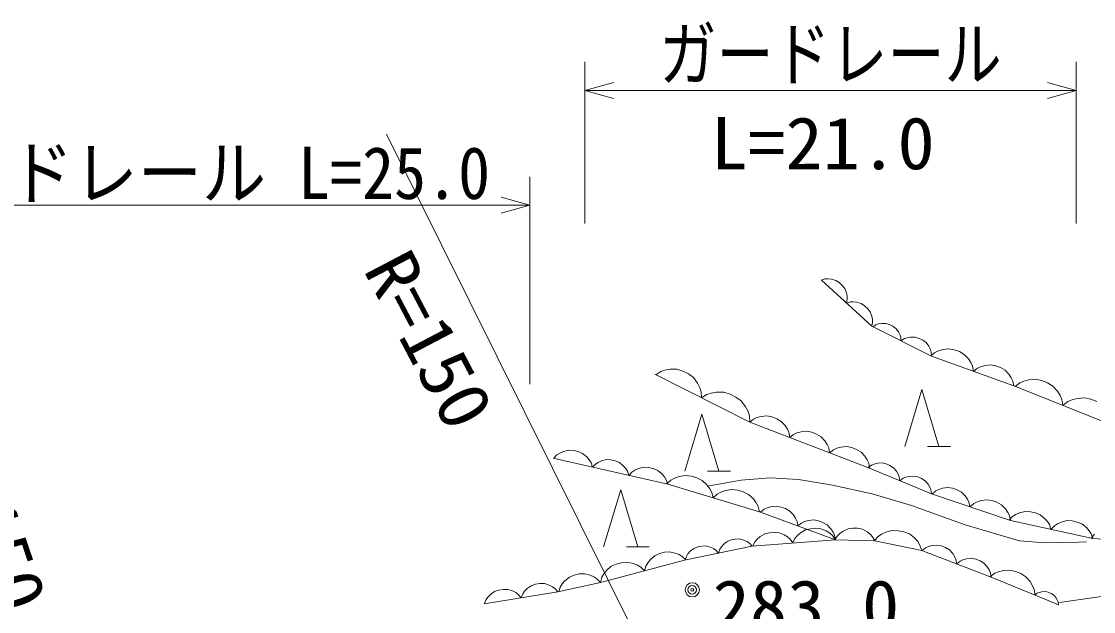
# Model space of a CAD drawing. Units: millimetres, scale not verified. Extents: x 40000 to 680000, y 20000 to 380000.
# Drawn here: x 164562 to 202150, y 318580 to 339283 of the extents above; entities that cross this region are included whole.
import ezdxf
from ezdxf.enums import TextEntityAlignment as Align

# ---------------------------------------------------------------- set-up
doc = ezdxf.new("R2010")
doc.units = ezdxf.units.MM
doc.header["$LTSCALE"] = 1000
doc.layers.add('M-BGD', color=7, linetype='Continuous', lineweight=13)
doc.layers.add('M-STR-HTXT', color=7, linetype='Continuous', lineweight=13)
doc.styles.add('ＭＳ ゴシック', font='')
doc.styles.get('ＭＳ ゴシック').set_extended_font_data('MS Gothic')

msp = doc.modelspace()

# ---------------------------------------------------------------- linework, layer by layer
at = {"layer": 'M-BGD'}
for p, q in [((192737, 330251), (192603, 330211)), ((194374, 328591), (192614, 330201)), ((192839, 330255), (192737, 330251)), ((192959, 330243), (192839, 330255)), ((193113, 330199), (192959, 330243)), ((193236, 330120), (193113, 330199)), ((193342, 330023), (193236, 330120)), ((193432, 329908), (193342, 330023)), ((193490, 329757), (193432, 329908)), ((193512, 329640), (193490, 329757)), ((193489, 329401), (193517, 329538)), ((193623, 329441), (193489, 329401)), ((193517, 329538), (193512, 329640)), ((193725, 329445), (193623, 329441)), ((193844, 329433), (193725, 329445)), ((193999, 329389), (193844, 329433)), ((194121, 329310), (193999, 329389)), ((194227, 329213), (194121, 329310)), ((194318, 329098), (194227, 329213)), ((194375, 328947), (194318, 329098)), ((194397, 328829), (194375, 328947)), ((194374, 328591), (194402, 328728)), ((196471, 327542), (194374, 328591)), ((194402, 328728), (194397, 328829)), ((194522, 328640), (194414, 328571)), ((194610, 328669), (194522, 328640)), ((194719, 328689), (194610, 328669)), ((194866, 328689), (194719, 328689)), ((194994, 328650), (194866, 328689)), ((195112, 328591), (194994, 328650)), ((195220, 328512), (195112, 328591)), ((195309, 328394), (195220, 328512)), ((195358, 328295), (195309, 328394)), ((195388, 328207), (195358, 328295)), ((195397, 328079), (195388, 328207)), ((195516, 328154), (195397, 328079)), ((195612, 328186), (195516, 328154)), ((195730, 328208), (195612, 328186)), ((195891, 328208), (195730, 328208)), ((196031, 328165), (195891, 328208)), ((196160, 328100), (196031, 328165)), ((196278, 328015), (196160, 328100)), ((196374, 327886), (196278, 328015)), ((196428, 327778), (196374, 327886)), ((196460, 327682), (196428, 327778)), ((196861, 327775), (196708, 327728)), ((197075, 327799), (196861, 327775)), ((197266, 327764), (197075, 327799)), ((196585, 327671), (196440, 327553)), ((196471, 327542), (196460, 327682)), ((199354, 326494), (196471, 327542)), ((196708, 327728), (196585, 327671)), ((197447, 327698), (197266, 327764)), ((197616, 327602), (197447, 327698)), ((197764, 327447), (197616, 327602)), ((197851, 327313), (197764, 327447)), ((187123, 327050), (186978, 327002)), ((187301, 327081), (187123, 327050)), ((187542, 327080), (187301, 327081)), ((187751, 327015), (187542, 327080)), ((197909, 327190), (197851, 327313)), ((197944, 327006), (197909, 327190)), ((198080, 327117), (197944, 327006)), ((198195, 327171), (198080, 327117)), ((198339, 327214), (198195, 327171)), ((198539, 327237), (198339, 327214)), ((198718, 327204), (198539, 327237)), ((198887, 327142), (198718, 327204)), ((199046, 327053), (198887, 327142)), ((199185, 326907), (199046, 327053)), ((190103, 325221), (186770, 326906)), ((186978, 327002), (186801, 326890)), ((187944, 326917), (187751, 327015)), ((188120, 326788), (187944, 326917)), ((188265, 326594), (188120, 326788)), ((199267, 326781), (199185, 326907)), ((199321, 326666), (199267, 326781)), ((199354, 326494), (199321, 326666)), ((199705, 326664), (199565, 326604)), ((199879, 326711), (199705, 326664)), ((200120, 326732), (199879, 326711)), ((200334, 326685), (200120, 326732)), ((200534, 326605), (200334, 326685)), ((188344, 326433), (188265, 326594)), ((188392, 326288), (188344, 326433)), ((188407, 326078), (188392, 326288)), ((188935, 326280), (188748, 326247)), ((189190, 326279), (188935, 326280)), ((189410, 326210), (189190, 326279)), ((195531, 324371), (196131, 326371)), ((196131, 326371), (196731, 324371)), ((202836, 325109), (199354, 326494)), ((199565, 326604), (199398, 326476)), ((200722, 326492), (200534, 326605)), ((200882, 326312), (200722, 326492)), ((200976, 326158), (200882, 326312)), ((188595, 326196), (188407, 326078)), ((188748, 326247), (188595, 326196)), ((189614, 326107), (189410, 326210)), ((189800, 325970), (189614, 326107)), ((189952, 325765), (189800, 325970)), ((201037, 326018), (200976, 326158)), ((201071, 325811), (201037, 326018)), ((201247, 325945), (201071, 325811)), ((201395, 326009), (201247, 325945)), ((201578, 326059), (201395, 326009)), ((201832, 326080), (201578, 326059)), ((202058, 326031), (201832, 326080)), ((202270, 325947), (202058, 326031)), ((190036, 325595), (189952, 325765)), ((190087, 325442), (190036, 325595)), ((187818, 323509), (188418, 325509)), ((188418, 325509), (189018, 323509)), ((190103, 325221), (190087, 325442)), ((190233, 325331), (190095, 325224)), ((194296, 323611), (190103, 325221)), ((190349, 325383), (190233, 325331)), ((190494, 325424), (190349, 325383)), ((190694, 325444), (190494, 325424)), ((190873, 325407), (190694, 325444)), ((191041, 325343), (190873, 325407)), ((191198, 325250), (191041, 325343)), ((191334, 325102), (191198, 325250)), ((191414, 324975), (191334, 325102)), ((191465, 324858), (191414, 324975)), ((191496, 324686), (191465, 324858)), ((191633, 324794), (191496, 324686)), ((191750, 324846), (191633, 324794)), ((191894, 324887), (191750, 324846)), ((192094, 324906), (191894, 324887)), ((192273, 324870), (192094, 324906)), ((192441, 324805), (192273, 324870)), ((192598, 324713), (192441, 324805)), ((192734, 324564), (192598, 324713)), ((192814, 324437), (192734, 324564)), ((192866, 324321), (192814, 324437)), ((183334, 324073), (183221, 323955)), ((183434, 324136), (183334, 324073)), ((183562, 324193), (183434, 324136)), ((183744, 324238), (183562, 324193)), ((183914, 324228), (183744, 324238)), ((184078, 324191), (183914, 324228)), ((184236, 324127), (184078, 324191)), ((184381, 324008), (184236, 324127)), ((192896, 324148), (192866, 324321)), ((193034, 324256), (192896, 324148)), ((193150, 324308), (193034, 324256)), ((193294, 324349), (193150, 324308)), ((193495, 324369), (193294, 324349)), ((193673, 324332), (193495, 324369)), ((193841, 324267), (193673, 324332)), ((193999, 324175), (193841, 324267)), ((194134, 324026), (193999, 324175)), ((194214, 323899), (194134, 324026)), ((196331, 324371), (197131, 324371)), ((187220, 323049), (183251, 323948)), ((184472, 323901), (184381, 324008)), ((184535, 323801), (184472, 323901)), ((184586, 323645), (184535, 323801)), ((184691, 323755), (184586, 323645)), ((184784, 323814), (184691, 323755)), ((184903, 323867), (184784, 323814)), ((185072, 323909), (184903, 323867)), ((185230, 323899), (185072, 323909)), ((185382, 323865), (185230, 323899)), ((185529, 323805), (185382, 323865)), ((185664, 323695), (185529, 323805)), ((185748, 323596), (185664, 323695)), ((186378, 323642), (186195, 323597)), ((186548, 323632), (186378, 323642)), ((194266, 323783), (194214, 323899)), ((194363, 323713), (194250, 323630)), ((194296, 323611), (194266, 323783)), ((194457, 323752), (194363, 323713)), ((194573, 323782), (194457, 323752)), ((194734, 323793), (194573, 323782)), ((194876, 323761), (194734, 323793)), ((195009, 323706), (194876, 323761)), ((195133, 323628), (195009, 323706)), ((185807, 323502), (185748, 323596)), ((185854, 323358), (185807, 323502)), ((185967, 323476), (185854, 323358)), ((186068, 323540), (185967, 323476)), ((186195, 323597), (186068, 323540)), ((186712, 323595), (186548, 323632)), ((186869, 323530), (186712, 323595)), ((187015, 323411), (186869, 323530)), ((187105, 323305), (187015, 323411)), ((187169, 323204), (187105, 323305)), ((187459, 323261), (187332, 323193)), ((187619, 323319), (187459, 323261)), ((187844, 323358), (187619, 323319)), ((188049, 323331), (187844, 323358)), ((188244, 323272), (188049, 323331)), ((188429, 323181), (188244, 323272)), ((188618, 323509), (189418, 323509)), ((196468, 322712), (194296, 323611)), ((195238, 323507), (195133, 323628)), ((195299, 323403), (195238, 323507)), ((195338, 323309), (195299, 323403)), ((195359, 323171), (195338, 323309)), ((195565, 323293), (195471, 323254)), ((195682, 323323), (195565, 323293)), ((195842, 323335), (195682, 323323)), ((195985, 323302), (195842, 323335)), ((196118, 323247), (195985, 323302)), ((187220, 323049), (187169, 323204)), ((187332, 323193), (187185, 323060)), ((190440, 322076), (187220, 323049)), ((188595, 323024), (188429, 323181)), ((188696, 322887), (188595, 323024)), ((188764, 322760), (188696, 322887)), ((195471, 323254), (195359, 323171)), ((196241, 323169), (196118, 323247)), ((196347, 323048), (196241, 323169)), ((196408, 322945), (196347, 323048)), ((196447, 322851), (196408, 322945)), ((196855, 322907), (196722, 322863)), ((197041, 322932), (196855, 322907)), ((197209, 322905), (197041, 322932)), ((197368, 322851), (197209, 322905)), ((184972, 320851), (185572, 322851)), ((185572, 322851), (186172, 320851)), ((188812, 322568), (188764, 322760)), ((188959, 322701), (188812, 322568)), ((189086, 322769), (188959, 322701)), ((189246, 322827), (189086, 322769)), ((189471, 322866), (189246, 322827)), ((189676, 322839), (189471, 322866)), ((189871, 322780), (189676, 322839)), ((190057, 322689), (189871, 322780)), ((190222, 322532), (190057, 322689)), ((190323, 322395), (190222, 322532)), ((196468, 322712), (196447, 322851)), ((199239, 321776), (196468, 322712)), ((196616, 322810), (196491, 322704)), ((196722, 322863), (196616, 322810)), ((197519, 322771), (197368, 322851)), ((197651, 322638), (197519, 322771)), ((197730, 322522), (197651, 322638)), ((197783, 322416), (197730, 322522)), ((190391, 322268), (190323, 322395)), ((190440, 322076), (190391, 322268)), ((190596, 322168), (190469, 322065)), ((190704, 322218), (190596, 322168)), ((190838, 322258), (190704, 322218)), ((191024, 322279), (190838, 322258)), ((191192, 322248), (191024, 322279)), ((191349, 322190), (191192, 322248)), ((191498, 322106), (191349, 322190)), ((197817, 322256), (197783, 322416)), ((197951, 322370), (197817, 322256)), ((198065, 322426), (197951, 322370)), ((198207, 322473), (198065, 322426)), ((198407, 322501), (198207, 322473)), ((198587, 322471), (198407, 322501)), ((198757, 322414), (198587, 322471)), ((198918, 322328), (198757, 322414)), ((199060, 322185), (198918, 322328)), ((199145, 322061), (199060, 322185)), ((193098, 321102), (190440, 322076)), ((191626, 321969), (191498, 322106)), ((191703, 321852), (191626, 321969)), ((191753, 321744), (191703, 321852)), ((192152, 321777), (192018, 321736)), ((192339, 321798), (192152, 321777)), ((192506, 321766), (192339, 321798)), ((192664, 321708), (192506, 321766)), ((199201, 321947), (199145, 322061)), ((199312, 321913), (199192, 321786)), ((199239, 321776), (199201, 321947)), ((202122, 321140), (199239, 321776)), ((199420, 321982), (199312, 321913)), ((199556, 322044), (199420, 321982)), ((199751, 322093), (199556, 322044)), ((199934, 322084), (199751, 322093)), ((200109, 322045), (199934, 322084)), ((200279, 321977), (200109, 322045)), ((200435, 321850), (200279, 321977)), ((200533, 321736), (200435, 321850)), ((201216, 321770), (201021, 321721)), ((201398, 321760), (201216, 321770)), ((201574, 321721), (201398, 321760)), ((191783, 321584), (191753, 321744)), ((191910, 321686), (191783, 321584)), ((192049, 321443), (191876, 321339)), ((192018, 321736), (191910, 321686)), ((192226, 321486), (192049, 321443)), ((192405, 321500), (192226, 321486)), ((192587, 321484), (192405, 321500)), ((192774, 321408), (192587, 321484)), ((192812, 321624), (192664, 321708)), ((192900, 321328), (192774, 321408)), ((192941, 321488), (192812, 321624)), ((193017, 321370), (192941, 321488)), ((193372, 321403), (193258, 321322)), ((193542, 321482), (193372, 321403)), ((193711, 321506), (193542, 321482)), ((193879, 321501), (193711, 321506)), ((194046, 321469), (193879, 321501)), ((194212, 321380), (194046, 321469)), ((194322, 321293), (194212, 321380)), ((195094, 321426), (194873, 321367)), ((195300, 321418), (195094, 321426)), ((195500, 321377), (195300, 321418)), ((200601, 321629), (200533, 321736)), ((200657, 321463), (200601, 321629)), ((200777, 321590), (200657, 321463)), ((200884, 321659), (200777, 321590)), ((201021, 321721), (200884, 321659)), ((201743, 321653), (201574, 321721)), ((201900, 321527), (201743, 321653)), ((201998, 321413), (201900, 321527)), ((202066, 321306), (201998, 321413)), ((189310, 321039), (189184, 320939)), ((189446, 321092), (189310, 321039)), ((189587, 321122), (189446, 321092)), ((189733, 321128), (189587, 321122)), ((189888, 321087), (189733, 321128)), ((189997, 321036), (189888, 321087)), ((190082, 320980), (189997, 321036)), ((193098, 321102), (190178, 320878)), ((190280, 321026), (190207, 320880)), ((190357, 321116), (190280, 321026)), ((190462, 321208), (190357, 321116)), ((190623, 321305), (190462, 321208)), ((190789, 321346), (190623, 321305)), ((190956, 321359), (190789, 321346)), ((191126, 321344), (190956, 321359)), ((191300, 321273), (191126, 321344)), ((191418, 321198), (191300, 321273)), ((191508, 321120), (191418, 321198)), ((191602, 320987), (191508, 321120)), ((191681, 321144), (191602, 320987)), ((191764, 321240), (191681, 321144)), ((191876, 321339), (191764, 321240)), ((192997, 321245), (192900, 321328)), ((193098, 321102), (192997, 321245)), ((193067, 321263), (193017, 321370)), ((193098, 321102), (193067, 321263)), ((193172, 321240), (193084, 321103)), ((194483, 321065), (193098, 321102)), ((193258, 321322), (193172, 321240)), ((194403, 321207), (194322, 321293)), ((194483, 321065), (194403, 321207)), ((194599, 321215), (194465, 321068)), ((196131, 320728), (194483, 321065)), ((194720, 321294), (194599, 321215)), ((194873, 321367), (194720, 321294)), ((195693, 321303), (195500, 321377)), ((195873, 321162), (195693, 321303)), ((195986, 321035), (195873, 321162)), ((196065, 320915), (195986, 321035)), ((202122, 321140), (202066, 321306)), ((202178, 321297), (202072, 321143)), ((205267, 320952), (202122, 321140)), ((185772, 320851), (186572, 320851)), ((187104, 320658), (186929, 320613)), ((187285, 320675), (187104, 320658)), ((187482, 320634), (187285, 320675)), ((187621, 320577), (187482, 320634)), ((190178, 320878), (187856, 320391)), ((188009, 320693), (187930, 320602)), ((188136, 320793), (188009, 320693)), ((188272, 320846), (188136, 320793)), ((188412, 320875), (188272, 320846)), ((188558, 320881), (188412, 320875)), ((188714, 320840), (188558, 320881)), ((188823, 320790), (188714, 320840)), ((188908, 320734), (188823, 320790)), ((189003, 320631), (188908, 320734)), ((189049, 320764), (189003, 320631)), ((189105, 320849), (189049, 320764)), ((189184, 320939), (189105, 320849)), ((190178, 320878), (190082, 320980)), ((196131, 320728), (196065, 320915)), ((198565, 319792), (196131, 320728)), ((196257, 320818), (196138, 320725)), ((196358, 320863), (196257, 320818)), ((196483, 320899), (196358, 320863)), ((196657, 320915), (196483, 320899)), ((196812, 320884), (196657, 320915)), ((196957, 320828), (196812, 320884)), ((197094, 320747), (196957, 320828)), ((197211, 320619), (197094, 320747)), ((187856, 320391), (184861, 319605)), ((185602, 320295), (185417, 320247)), ((185796, 320313), (185602, 320295)), ((186006, 320269), (185796, 320313)), ((186155, 320209), (186006, 320269)), ((186518, 320288), (186454, 320178)), ((186612, 320405), (186518, 320288)), ((186763, 320538), (186612, 320405)), ((186929, 320613), (186763, 320538)), ((187731, 320513), (187621, 320577)), ((187856, 320391), (187731, 320513)), ((187874, 320517), (187829, 320385)), ((187930, 320602), (187874, 320517)), ((197280, 320509), (197211, 320619)), ((197325, 320408), (197280, 320509)), ((197351, 320258), (197325, 320408)), ((197471, 320352), (197351, 320258)), ((197572, 320397), (197471, 320352)), ((197697, 320432), (197572, 320397)), ((197870, 320449), (197697, 320432)), ((198025, 320417), (197870, 320449)), ((198171, 320361), (198025, 320417)), ((198307, 320281), (198171, 320361)), ((198425, 320152), (198307, 320281)), ((184118, 319899), (183942, 319859)), ((184300, 319909), (184118, 319899)), ((184496, 319861), (184300, 319909)), ((184978, 319900), (184910, 319783)), ((185078, 320025), (184978, 319900)), ((185239, 320167), (185078, 320025)), ((185417, 320247), (185239, 320167)), ((186272, 320140), (186155, 320209)), ((186405, 320010), (186272, 320140)), ((186454, 320178), (186405, 320010)), ((198494, 320042), (198425, 320152)), ((198538, 319941), (198494, 320042)), ((198689, 319924), (198529, 319806)), ((198565, 319792), (198538, 319941)), ((198822, 319979), (198689, 319924)), ((198987, 320022), (198822, 319979)), ((199214, 320038), (198987, 320022)), ((199416, 319991), (199214, 320038)), ((199604, 319913), (199416, 319991)), ((199780, 319803), (199604, 319913)), ((182583, 319538), (182433, 319488)), ((182737, 319563), (182583, 319538)), ((182895, 319561), (182737, 319563)), ((183061, 319509), (182895, 319561)), ((183176, 319448), (183061, 319509)), ((184861, 319605), (183363, 319268)), ((183520, 319549), (183452, 319441)), ((183618, 319663), (183520, 319549)), ((183773, 319790), (183618, 319663)), ((183942, 319859), (183773, 319790)), ((184632, 319799), (184496, 319861)), ((184740, 319731), (184632, 319799)), ((184861, 319605), (184740, 319731)), ((184910, 319783), (184858, 319604)), ((200100, 319155), (198565, 319792)), ((199929, 319631), (199780, 319803)), ((200015, 319485), (199929, 319631)), ((183363, 319268), (180780, 318856)), ((181007, 319182), (180917, 319088)), ((181149, 319283), (181007, 319182)), ((181299, 319333), (181149, 319283)), ((181453, 319358), (181299, 319333)), ((181611, 319357), (181453, 319358)), ((181778, 319304), (181611, 319357)), ((181892, 319244), (181778, 319304)), ((181982, 319179), (181892, 319244)), ((182079, 319063), (181982, 319179)), ((182136, 319204), (182079, 319063)), ((182201, 319293), (182136, 319204)), ((182291, 319386), (182201, 319293)), ((182433, 319488), (182291, 319386)), ((183266, 319384), (183176, 319448)), ((183363, 319268), (183266, 319384)), ((183452, 319441), (183397, 319275)), ((200071, 319351), (200015, 319485)), ((200100, 319155), (200071, 319351)), ((200175, 319222), (200090, 319159)), ((200923, 318818), (200100, 319155)), ((200245, 319251), (200175, 319222)), ((200332, 319274), (200245, 319251)), ((200452, 319283), (200332, 319274)), ((200559, 319259), (200452, 319283)), ((200659, 319218), (200559, 319259)), ((200752, 319161), (200659, 319218)), ((200832, 319070), (200752, 319161)), ((180852, 318999), (180796, 318858)), ((180917, 319088), (180852, 318999)), ((200878, 318992), (200832, 319070)), ((200908, 318922), (200878, 318992)), ((200923, 318818), (200908, 318922))]:
    msp.add_line(p, q, dxfattribs=at)
for points in [[(188605, 322974), (189793, 323188), (190814, 323274), (191809, 323214), (192999, 323017), (194393, 322710), (195766, 322304), (197647, 321624), (199557, 321067), (200437, 320990), (201636, 321013), (201897, 321027)], [(200961, 318893), (202345, 319097), (203577, 319178), (204365, 319286), (205008, 319492), (208258, 320926), (211427, 322185), (213130, 322488)]]:
    msp.add_lwpolyline(points, dxfattribs=at)
for radius in [250, 150, 50]:
    msp.add_circle((188081, 319342), radius, dxfattribs=at)
at = {"layer": 'M-STR-HTXT'}
for p, q in [((184317, 332193), (184317, 337860)), ((201539, 337860), (201539, 332193)), ((184317, 336860), (185317, 337140)), ((185317, 336580), (184317, 336860)), ((184317, 336860), (201539, 336860)), ((200539, 337140), (201539, 336860)), ((201539, 336860), (200539, 336580)), ((190846, 308182), (177358, 335331)), ((182385, 333836), (182385, 326559)), ((181385, 333116), (182385, 332836)), ((157921, 332836), (182385, 332836)), ((182385, 332836), (181385, 332556))]:
    msp.add_line(p, q, dxfattribs=at)

# ---------------------------------------------------------------- texts
at = {"layer": 'M-BGD', "style": 'ＭＳ ゴシック', "width": 1.05}
msp.add_text('283.0', height=1833, dxfattribs=at).set_placement((188793, 317306), align=Align.BOTTOM_LEFT)
at = {"layer": 'M-STR-HTXT', "style": 'ＭＳ ゴシック'}
for s, width, p in [('ガードレール', 0.8, (186926, 336673)), ('L=21.0', 1.05, (188727, 333547)), ('ガードレール L=25.0', 0.9, (159637, 332504))]:
    msp.add_text(s, height=1833, dxfattribs=dict(at, width=width)).set_placement(p, align=Align.BOTTOM_LEFT)
at = {"layer": 'M-STR-HTXT', "style": 'ＭＳ ゴシック', "width": 1.05}
for rotation, p in [(297.7, (176040, 330327)), (288.8, (161141, 324413))]:
    msp.add_text('R=150', height=1833, rotation=rotation, dxfattribs=at).set_placement(p, align=Align.BOTTOM_LEFT)

doc.saveas('drawing.dxf')
